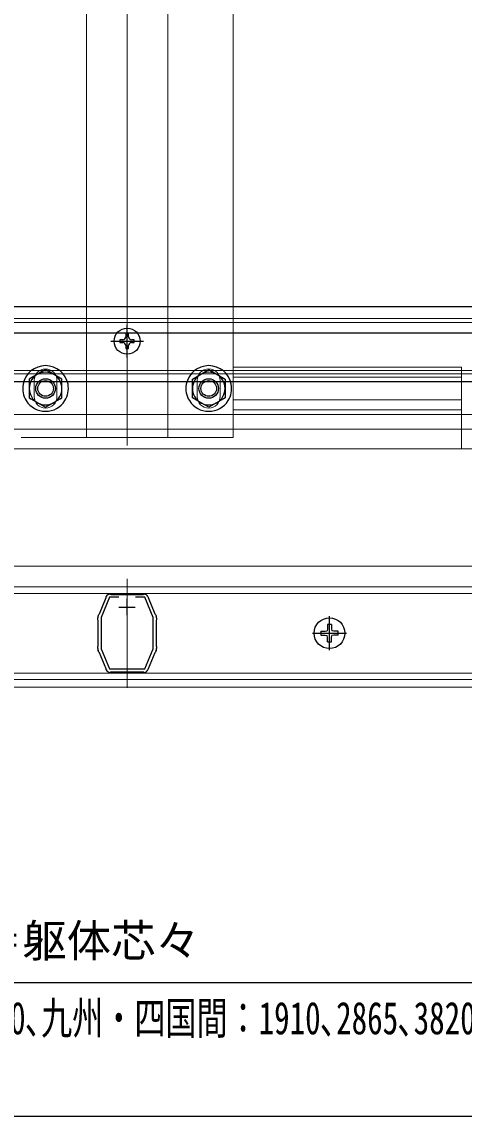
# Model space of a CAD drawing. Units: millimetres, scale not verified. Extents: x -700 to 700, y -1044 to 1038.
# Drawn here: x -279.8 to -144.2, y -1043.9 to -708.5 of the extents above; entities that cross this region are included whole.
import ezdxf
from ezdxf.enums import TextEntityAlignment as Align

# ---------------------------------------------------------------- set-up
doc = ezdxf.new("R2010")
doc.units = ezdxf.units.MM
doc.header["$LTSCALE"] = 6
for name, color, linetype in [('0-2_YKK_11', 7, 'Continuous'), ('0-4_YKK_13', 4, 'Continuous'), ('0-5_YKK_D', 6, 'Continuous'), ('0-6_YKK_ZWAK', 7, 'Continuous')]:
    doc.layers.add(name, color=color, linetype=linetype)
doc.layers.add('0-3_YKK_12', color=2, linetype='Continuous', lineweight=18)
doc.styles.add('ＭＳ ゴシック', font='')
doc.styles.get('ＭＳ ゴシック').set_extended_font_data('MS Gothic')

msp = doc.modelspace()

# ---------------------------------------------------------------- linework, layer by layer
at = {"layer": '0-2_YKK_11'}
for p, q in [((-250, -887.9), (-245, -887.9)), ((-247.5, -890.4), (-247.5, -885.4))]:
    msp.add_line(p, q, dxfattribs=at)
for points in [[(-256.383, -890.601), (-256.183, -890.124), (-256.085, -890.021), (-255.988, -889.919), (-253.909, -884.975), (-253.903, -884.838), (-253.888, -884.683)], [(-250.09, -884.9), (-252.902, -884.9), (-255.5, -891.082), (-255.5, -900.718), (-252.944, -906.8), (-242.056, -906.8), (-239.5, -900.719), (-239.5, -891.082), (-242.098, -884.9), (-244.91, -884.9)], [(-252.72, -883.907), (-252.571, -883.953), (-252.443, -884), (-242.557, -884), (-242.429, -883.953), (-242.28, -883.907)], [(-241.112, -884.683), (-241.097, -884.838), (-241.091, -884.975), (-239.012, -889.919), (-238.915, -890.021), (-238.817, -890.124), (-238.617, -890.601)], [(-256.5, -900.618), (-256.5, -900.1), (-256.45, -899.968), (-256.4, -899.835), (-256.4, -891.965), (-256.45, -891.832), (-256.5, -891.7), (-256.5, -891.182)], [(-238.5, -891.182), (-238.5, -891.7), (-238.55, -891.832), (-238.6, -891.965), (-238.6, -899.835), (-238.55, -899.968), (-238.5, -900.1), (-238.5, -900.618)], [(-253.887, -907.117), (-253.903, -906.962), (-253.909, -906.825), (-255.988, -901.881), (-256.085, -901.779), (-256.183, -901.676), (-256.383, -901.199)], [(-238.617, -901.199), (-238.817, -901.676), (-238.915, -901.779), (-239.012, -901.881), (-241.091, -906.825), (-241.097, -906.962), (-241.112, -907.117)], [(-242.557, -907.8), (-252.443, -907.8), (-252.571, -907.847), (-252.72, -907.892)], [(-242.28, -907.892), (-242.428, -907.847), (-242.557, -907.8)]]:
    msp.add_lwpolyline(points, dxfattribs=at)
for centre, start, end in [((-252.57, -885.4), 95.73914, 151.44347), ((-242.43, -885.4), 28.55592, 84.26083), ((-255, -891.182), 157.21234, 180.00008), ((-240, -891.182), 360, 22.78773), ((-255, -900.618), 179.99998, 202.78771), ((-240, -900.618), 337.21255, 0.00006), ((-252.57, -906.4), 208.55565, 264.26079), ((-242.43, -906.4), 275.73925, 331.44438)]:
    msp.add_arc(centre, 1.5, start, end, dxfattribs=at)
at = {"layer": '0-3_YKK_12'}
for p, q in [((-247.5, -838.4), (-247.5, -281.4)), ((-260, -835.9), (-260, -283.9)), ((-235, -835.9), (-235, -283.9)), ((-215, -835.9), (-215, -283.9)), ((-52.5, -799.4), (-442.5, -799.4)), ((-52.5, -800.7), (-442.5, -800.7)), ((-145, -814.4), (-215, -814.4)), ((-145, -839.4), (-145, -814.4)), ((-52.5, -815.4), (-442.5, -815.4)), ((-52.5, -816.4), (-442.5, -816.4)), ((-145, -817.4), (-215, -817.4)), ((-276, -823.4), (-276, -818.4)), ((-269, -823.4), (-269, -818.4)), ((-226, -823.4), (-226, -818.4)), ((-219, -823.4), (-219, -818.4)), ((-145, -824.4), (-215, -824.4)), ((-145, -827.4), (-215, -827.4)), ((-52.5, -828.862), (-442.5, -828.862)), ((-52.5, -833.4), (-442.5, -833.4)), ((-280, -835.9), (-215, -835.9)), ((-35, -839.4), (-460, -839.4)), ((-555, -875.4), (560, -875.4)), ((-247.5, -879.2), (-247.5, -912.6)), ((-35, -912.4), (-460, -912.4))]:
    msp.add_line(p, q, dxfattribs=at)
at = {"layer": '0-3_YKK_12', "color": 3}
for p, q in [((-459.5, -881.7), (-35.5, -881.7)), ((-459.5, -883.7), (-35.5, -883.7)), ((-459.5, -908.1), (-35.5, -908.1)), ((-459.5, -910.1), (-35.5, -910.1))]:
    msp.add_line(p, q, dxfattribs=at)
at = {"layer": '0-3_YKK_12'}
for centre, start, end in [((-272.5, -818.4), 0, 180), ((-222.5, -818.4), 0, 180), ((-272.5, -823.4), 180, 0), ((-222.5, -823.4), 180, 0)]:
    msp.add_arc(centre, 3.5, start, end, dxfattribs=at)
at = {"layer": '0-4_YKK_13'}
for p, q in [((-247.5, -811.4), (-247.5, -801.4)), ((-252.5, -806.4), (-242.5, -806.4)), ((-248.82, -805.96), (-249.7, -805.96)), ((-246.18, -806.84), (-245.3, -806.84)), ((-267.5, -818.013), (-272.5, -815.126)), ((-267.5, -818.908), (-267.5, -818.013)), ((-267.5, -819.035), (-267.5, -818.013)), ((-227.5, -818.013), (-222.5, -815.126)), ((-227.5, -818.908), (-227.5, -818.013)), ((-227.5, -819.035), (-227.5, -818.013)), ((-277.5, -819.035), (-277.5, -823.787)), ((-267.5, -823.787), (-267.5, -818.908)), ((-267.5, -823.787), (-267.5, -819.035)), ((-227.5, -823.787), (-227.5, -818.908)), ((-227.5, -823.787), (-227.5, -819.035)), ((-217.5, -819.035), (-217.5, -823.787)), ((-277.5, -823.787), (-277.138, -823.996)), ((-277.5, -823.787), (-276.983, -824.085)), ((-276.983, -824.085), (-272.5, -826.674)), ((-272.5, -826.674), (-268.017, -824.085)), ((-268.017, -824.085), (-267.5, -823.787)), ((-267.89, -824.012), (-267.5, -823.787)), ((-227.11, -824.012), (-227.5, -823.787)), ((-226.983, -824.085), (-227.5, -823.787)), ((-222.5, -826.674), (-226.983, -824.085)), ((-218.017, -824.085), (-222.5, -826.674)), ((-217.5, -823.787), (-218.017, -824.085)), ((-217.5, -823.787), (-217.862, -823.996)), ((-185.5, -901.074), (-185.5, -890.716)), ((-188.142, -895.306), (-186.838, -895.283)), ((-186.838, -895.283), (-186.23, -895.165)), ((-186.111, -894.556), (-186.23, -895.165)), ((-186.089, -893.252), (-186.111, -894.556)), ((-184.911, -893.252), (-184.889, -894.556)), ((-184.889, -894.556), (-184.77, -895.165)), ((-184.162, -895.283), (-184.77, -895.165)), ((-182.858, -895.306), (-184.162, -895.283)), ((-190.679, -895.895), (-180.321, -895.895)), ((-188.142, -896.483), (-186.838, -896.506)), ((-186.838, -896.506), (-186.23, -896.624)), ((-186.111, -897.233), (-186.23, -896.624)), ((-186.089, -898.537), (-186.111, -897.233)), ((-184.911, -898.537), (-184.889, -897.233)), ((-184.889, -897.233), (-184.77, -896.624)), ((-184.162, -896.506), (-184.77, -896.624)), ((-182.858, -896.483), (-184.162, -896.506))]:
    msp.add_line(p, q, dxfattribs=at)
for points in [[(-52.5, -795.9), (-69, -795.9), (-424, -795.9), (-442.5, -795.9)], [(-52.5, -803.9), (-69, -803.9), (-424, -803.9), (-442.5, -803.9)], [(-247.06, -805.08), (-247.06, -804.2), (-247.94, -804.2), (-247.94, -805.08)], [(-249.7, -805.96), (-249.7, -806.84), (-248.82, -806.84)], [(-247.94, -807.72), (-247.94, -808.6), (-247.06, -808.6), (-247.06, -807.72)], [(-245.3, -806.84), (-245.3, -805.96), (-246.18, -805.96)], [(-272.5, -815.126), (-277.5, -818.013), (-277.5, -819.035)], [(-222.5, -815.126), (-217.5, -818.013), (-217.5, -819.035)], [(-52.5, -818.9), (-69, -818.9), (-424, -818.9), (-442.5, -818.9)]]:
    msp.add_lwpolyline(points, dxfattribs=at)
for centre, radius in [((-247.5, -806.4), 4), ((-272.5, -820.9), 3), ((-222.5, -820.9), 3), ((-272.5, -820.9), 2.4), ((-222.5, -820.9), 2.4), ((-185.5, -895.895), 4.708)]:
    msp.add_circle(centre, radius, dxfattribs=at)
for centre, radius, start, end in [((-248.82, -805.08), 0.88, 270, 0), ((-248.82, -807.72), 0.88, 0, 90), ((-246.18, -805.08), 0.88, 180, 270), ((-246.18, -807.72), 0.88, 90, 180), ((-272.5, -820.9), 7, 10.52433, 169.47567), ((-222.5, -820.9), 7, 10.52433, 169.47567), ((-272.5, -820.9), 5, 23.1324, 156.8676), ((-272.5, -820.9), 5, 23.1324, 156.8676), ((-222.5, -820.9), 5, 23.1324, 156.8676), ((-222.5, -820.9), 5, 23.1324, 156.8676), ((-272.5, -820.9), 7, 169.47567, 212.11583), ((-272.5, -820.9), 5, 156.8676, 217.3832), ((-272.5, -820.9), 5, 156.8676, 217.3832), ((-272.5, -820.9), 5, 322.6168, 23.1324), ((-272.5, -820.9), 5, 322.6168, 23.1324), ((-272.5, -820.9), 7, 327.88417, 10.52433), ((-222.5, -820.9), 7, 169.47567, 212.11583), ((-222.5, -820.9), 5, 156.8676, 217.3832), ((-222.5, -820.9), 5, 156.8676, 217.3832), ((-222.5, -820.9), 5, 322.6168, 23.1324), ((-222.5, -820.9), 5, 322.6168, 23.1324), ((-222.5, -820.9), 7, 327.88417, 10.52433), ((-272.5, -820.9), 7, 212.11583, 327.88417), ((-272.5, -820.9), 5, 217.3832, 322.6168), ((-272.5, -820.9), 5, 217.3832, 322.6168), ((-222.5, -820.9), 7, 212.11583, 327.88417), ((-222.5, -820.9), 5, 217.3832, 322.6168), ((-222.5, -820.9), 5, 217.3832, 322.6168), ((-185.5, -895.895), 2.707, 167.44414, 192.55586), ((-185.5, -895.895), 2.707, 77.44414, 102.55586), ((-185.5, -895.895), 2.707, 347.44414, 12.55586), ((-185.5, -895.895), 2.707, 257.44414, 282.55586)]:
    msp.add_arc(centre, radius, start, end, dxfattribs=at)
at = {"layer": '0-5_YKK_D'}
msp.add_line((-483.5, -1002.9), (-11.5, -1002.9), dxfattribs=at)
at = {"layer": '0-6_YKK_ZWAK'}
msp.add_lwpolyline([(-700, -1043.9), (700, -1043.9), (700, 996.1)], dxfattribs=at)

# ---------------------------------------------------------------- texts
at = {"layer": '0-5_YKK_D', "style": 'ＭＳ ゴシック'}
msp.add_text('L1＝躯体芯々', height=9.971, dxfattribs=at).set_placement((-306.768, -998.123), align=Align.BOTTOM_LEFT)
at = {"layer": '0-5_YKK_D', "style": 'ＭＳ ゴシック', "width": 0.7}
msp.add_text('（関東間：1820､2730､3640､MM：2000､3000､4000､九州・四国間：1910､2865､3820）', height=9.971, dxfattribs=at).set_placement((-482.985, -1021.818), align=Align.BOTTOM_LEFT)

doc.saveas('drawing.dxf')
